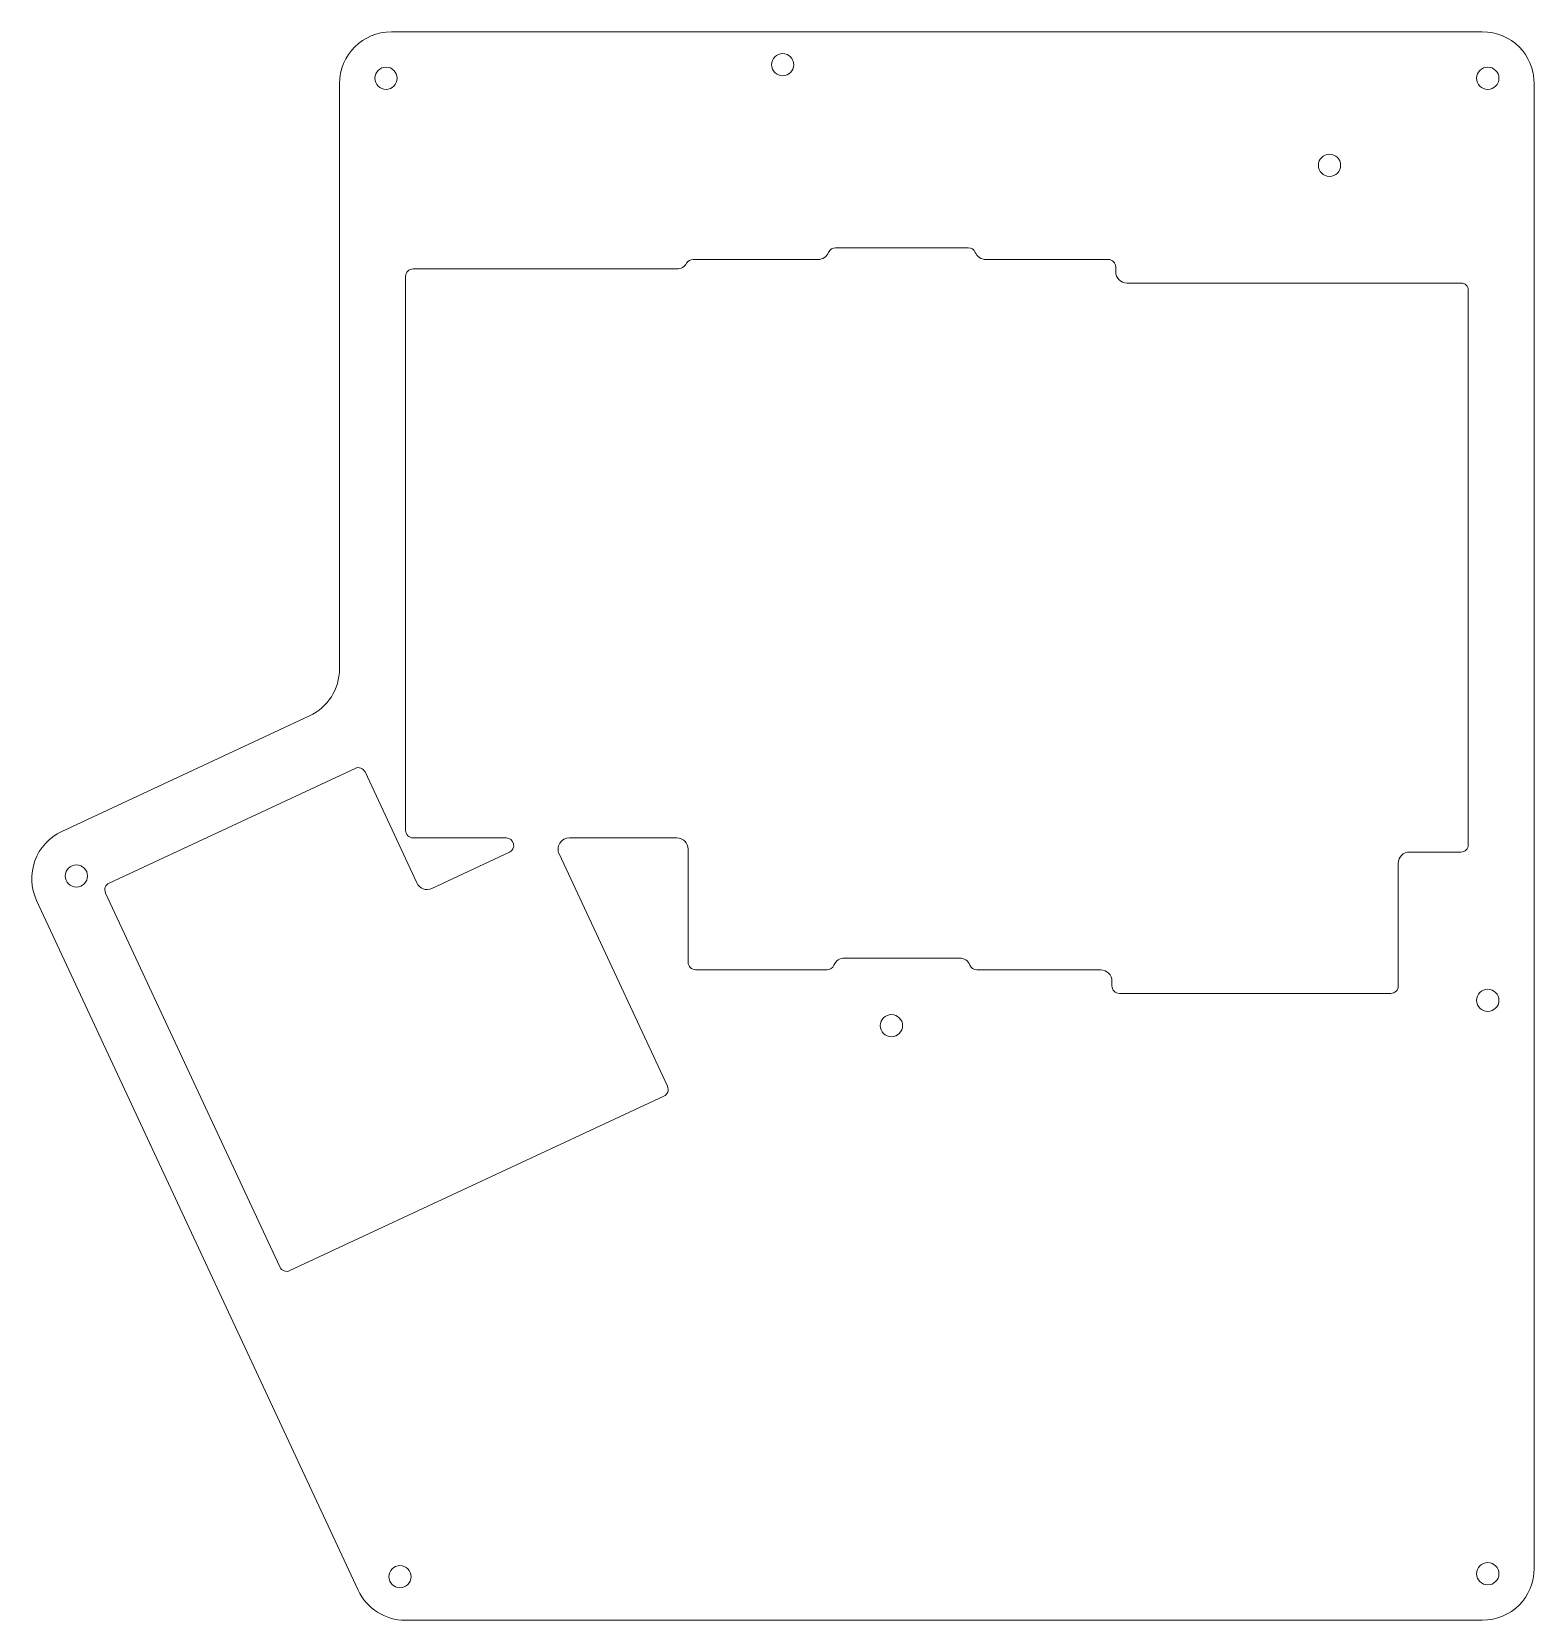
# Model space of a CAD drawing. Units: millimetres at full size, sheet at 2:1. Extents: x -117 to 85, y -112 to 103.
import ezdxf

# ---------------------------------------------------------------- set-up
doc = ezdxf.new("R2010")
doc.units = ezdxf.units.MM
doc.header["$LTSCALE"] = 0.5
doc.layers.add('F-F_0', color=1, linetype='Continuous', lineweight=18)

msp = doc.modelspace()

# ---------------------------------------------------------------- linework, layer by layer
at = {"layer": 'F-F_0'}
for p, q in [((78.2031, 102.6179), (-68.8837, 102.6179)), ((-75.8837, 95.6179), (-75.8837, 16.7292)), ((85.2031, -104.5207), (85.2031, 95.6179)), ((8.8963, 73.5096), (-9.0004, 73.5096)), ((-11.3551, 71.9221), (-28.2054, 71.9221)), ((27.7609, 71.9221), (11.2509, 71.9221)), ((28.7769, 70.2711), (28.7769, 70.9061)), ((-66.9811, 69.6361), (-66.9937, 4.3199)), ((-66.9811, 69.6361), (-66.9811, -5.0399)), ((-30.4051, 70.6521), (-65.9651, 70.6521)), ((75.3131, 68.7471), (30.3009, 68.7471)), ((76.3131, -6.9609), (76.3131, 67.7471)), ((-79.9256, 10.3849), (-113.3359, -5.1932)), ((-73.7911, 3.3205), (-106.9402, -12.1372)), ((-65.4635, -12.134), (-72.4409, 2.8291)), ((-65.9651, -6.0559), (-53.4057, -6.0559)), ((-44.8862, -6.0559), (-30.4051, -6.0559)), ((-52.9763, -7.9927), (-63.4382, -12.8712)), ((-31.6672, -39.5343), (-46.2674, -8.224)), ((-28.8811, -7.5799), (-28.8811, -22.8199)), ((68.4009, -7.9609), (75.3131, -7.9609)), ((66.8769, -25.9949), (66.8769, -9.4849)), ((-116.7219, -14.4957), (-73.3635, -107.479)), ((-107.4316, -13.4873), (-83.9231, -63.9016)), ((-7.7991, -22.2484), (7.6949, -22.2484)), ((-27.8651, -23.8359), (-10.1537, -23.8359)), ((10.0496, -23.8359), (26.7449, -23.8359)), ((28.2689, -25.3599), (28.2689, -25.9949)), ((29.2849, -27.0109), (65.8609, -27.0109)), ((-82.5729, -64.3931), (-32.1586, -40.8845)), ((-67.0193, -111.5207), (78.2031, -111.5207))]:
    msp.add_line(p, q, dxfattribs=at)
for centre in [(-16.1302, 98.1728), (-69.6135, 96.354), (-69.6135, 96.354), (78.9392, 96.354), (57.6031, 84.6179), (-111.3555, -11.1816), (78.9392, -27.9607), (-1.4668, -31.3671), (-67.738, -105.6488), (78.9392, -105.2568)]:
    msp.add_circle(centre, 1.5, dxfattribs=at)
for centre, radius, start, end in [((-68.8837, 95.6179), 7, 90, 180), ((78.2031, 95.6179), 7, 0, 90), ((-11.3551, 73.4461), 1.524, 270, 337.976), ((-9.0004, 72.4936), 1.016, 90, 157.976), ((8.8963, 72.4936), 1.016, 22.024, 90), ((11.2509, 73.4461), 1.524, 202.024, 270), ((-30.4051, 72.1761), 1.524, 270, 330), ((-28.2054, 70.9061), 1.016, 90, 150), ((27.7609, 70.9061), 1.016, 0, 90), ((-65.9651, 69.6361), 1.016, 90, 180), ((30.3009, 70.2711), 1.524, 180, 270), ((75.3131, 67.7471), 1, 0, 90), ((-82.8837, 16.7292), 7, 294.998, 0), ((-73.3617, 2.3997), 1.016, 25, 115), ((-110.3777, -11.5374), 7, 114.998, 205), ((-65.9651, -5.0399), 1.016, 180, 270), ((-53.4057, -7.0719), 1.016, 295, 90), ((-44.8862, -7.5799), 1.524, 90, 205), ((-30.4051, -7.5799), 1.524, 0, 90), ((68.4009, -9.4849), 1.524, 90, 180), ((75.3131, -6.9609), 1, 270, 0), ((-106.5108, -13.058), 1.016, 115, 205), ((-64.0822, -11.49), 1.524, 205, 295), ((-27.8651, -22.8199), 1.016, 180, 270), ((-10.1537, -22.8199), 1.016, 270, 337.976), ((-7.7991, -23.7724), 1.524, 90, 157.976), ((7.6949, -23.7724), 1.524, 22.024, 90), ((10.0496, -22.8199), 1.016, 202.024, 270), ((26.7449, -25.3599), 1.524, 0, 90), ((29.2849, -25.9949), 1.016, 180, 270), ((65.8609, -25.9949), 1.016, 270, 0), ((-32.588, -39.9637), 1.016, 295, 25), ((-83.0022, -63.4722), 1.016, 205, 295), ((78.2031, -104.5207), 7, 270, 0), ((-67.0193, -104.5207), 7, 205, 270)]:
    msp.add_arc(centre, radius, start, end, dxfattribs=at)

doc.saveas('drawing.dxf')
